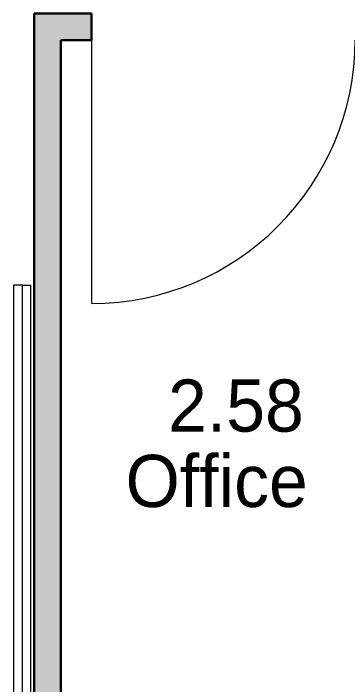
# Model space of a CAD drawing. Header units: millimetres. Extents: x 155927 to 295199, y -4084 to 97293.
# Drawn here: x 161971 to 163251, y 11034 to 13608 of the extents above; entities that cross this region are included whole.
import ezdxf

# ---------------------------------------------------------------- set-up
doc = ezdxf.new("R2010")
doc.units = ezdxf.units.MM
doc.header["$MEASUREMENT"] = 0
for name, color, linetype, lineweight in [('A-AREA-IDEN', 7, 'CONTINUOUS', 9), ('A-DOOR', 4, 'CONTINUOUS', 9), ('A-WALL-PATT', 7, 'CONTINUOUS', 9), ('I-FURN', 8, 'CONTINUOUS', 9), ('I-WALL', 7, 'CONTINUOUS', 9)]:
    doc.layers.add(name, color=color, linetype=linetype, lineweight=lineweight)
doc.styles.add('Century Gothic', font='GOTHIC.TTF', dxfattribs={"height": 200})

msp = doc.modelspace()

# ---------------------------------------------------------------- hatches: boundary and pattern name
at = {"layer": 'A-WALL-PATT'}
msp.add_hatch(color=256, dxfattribs=at).paths.add_polyline_path([(162050.8, 9850.1), (162152.8, 9850.1), (162152.8, 13607.6), (162050.8, 13607.6), (162050.8, 10127.2)], flags=0)
h = msp.add_hatch(color=256, dxfattribs=at)
h.paths.add_polyline_path([(164970.3, 13505.6), (164970.3, 13607.6), (163280.3, 13607.6), (163280.3, 13505.6), (164940.9, 13505.6)], flags=0)
h.paths.add_polyline_path([(162270.3, 13505.6), (162270.3, 13607.6), (162152.8, 13607.6), (162152.8, 13505.6)], flags=0)
h.paths.add_polyline_path([(170150.8, 13505.6), (170150.8, 13607.6), (168728.3, 13607.6), (168728.3, 13505.6), (169743.6, 13505.6)], flags=0)
h.paths.add_polyline_path([(167718.3, 13505.6), (167718.3, 13607.6), (165980.3, 13607.6), (165980.3, 13505.6), (167600.8, 13505.6)], flags=0)

# ---------------------------------------------------------------- linework, layer by layer
at = {"layer": 'A-DOOR'}
msp.add_line((162270.3, 13505.6), (162270.3, 12495.6), dxfattribs=at)
msp.add_arc((162270.3, 13505.6), 1010, 270, 0, dxfattribs=at)
at = {"layer": 'I-FURN'}
for p, q in [((162005.8, 12566.1), (161970.8, 12566.1)), ((161970.8, 12566.1), (161970.8, 10166.1)), ((162005.8, 12566.1), (162035.8, 12566.1)), ((162005.8, 10166.1), (162005.8, 12566.1)), ((162005.8, 10166.1), (162005.8, 12566.1)), ((162035.8, 12566.1), (162035.8, 10166.1))]:
    msp.add_line(p, q, dxfattribs=at)
at = {"layer": 'I-WALL', "lineweight": 30}
for p, q in [((162050.8, 13607.6), (162050.8, 9850.1)), ((162152.8, 13607.6), (162050.8, 13607.6)), ((162270.3, 13607.6), (162152.8, 13607.6)), ((162270.3, 13505.6), (162270.3, 13607.6)), ((162152.8, 9850.1), (162152.8, 13505.6)), ((162152.8, 13505.6), (162270.3, 13505.6))]:
    msp.add_line(p, q, dxfattribs=at)

# ---------------------------------------------------------------- texts
at = {"layer": 'A-AREA-IDEN', "style": 'Century Gothic'}
for s, p in [('2.58', (162563.2, 12004.1)), ('Office', (162400.5, 11715.1))]:
    msp.add_text(s, height=200, dxfattribs=at).set_placement(p)

doc.saveas('drawing.dxf')
